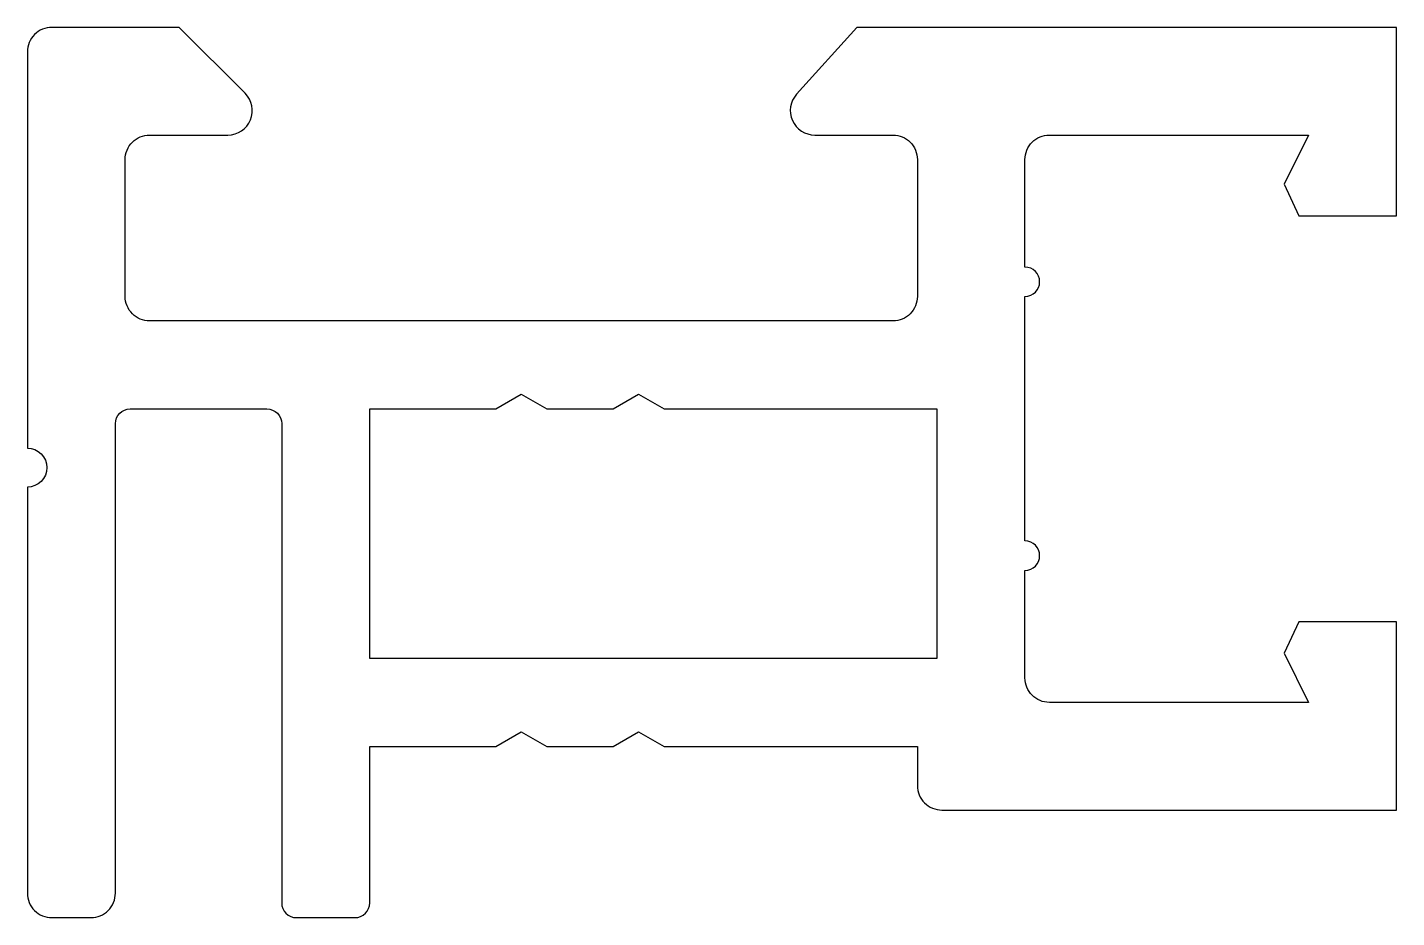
# Model space of a CAD drawing. Extents: x 413.1 to 441.1, y 657.8 to 676.
import ezdxf

# ---------------------------------------------------------------- set-up
doc = ezdxf.new("R2010")
doc.units = 0
doc.layers.get('0').update_dxf_attribs({"linetype": 'CONTINUOUS'})

msp = doc.modelspace()

# ---------------------------------------------------------------- linework, layer by layer
at = {"color": 7, "linetype": 'CONTINUOUS', "flags": 128}
msp.add_lwpolyline([(417.551, 674.65), (416.204, 675.996), (413.597, 675.996, 0.414214), (413.097, 675.496), (413.097, 667.396, -1), (413.097, 666.596), (413.097, 658.296, 0.414214), (413.597, 657.796), (414.397, 657.796, 0.414214), (414.897, 658.296), (414.897, 667.896, -0.414214), (415.197, 668.196), (417.997, 668.196, -0.414214), (418.297, 667.896), (418.297, 658.096, 0.414214), (418.597, 657.796), (419.797, 657.796, 0.414214), (420.097, 658.096), (420.097, 661.296), (422.677, 661.296), (423.197, 661.596), (423.717, 661.296), (425.077, 661.296), (425.597, 661.596), (426.117, 661.296), (431.297, 661.296), (431.297, 660.496, 0.414214), (431.797, 659.996), (441.097, 659.996), (441.097, 663.846), (439.097, 663.846), (438.797, 663.203), (439.297, 662.196), (433.997, 662.196, -0.414214), (433.497, 662.696), (433.497, 664.896, 1), (433.497, 665.496), (433.497, 670.496, 1), (433.497, 671.096), (433.497, 673.296, -0.414214), (433.997, 673.796), (439.297, 673.796), (438.797, 672.79), (439.097, 672.146), (441.097, 672.146), (441.097, 675.996), (430.057, 675.996), (428.826, 674.631, 0.649715), (429.197, 673.796), (430.797, 673.796, -0.414214), (431.297, 673.296), (431.297, 670.496, -0.414214), (430.797, 669.996), (415.597, 669.996, -0.414214), (415.097, 670.496), (415.097, 673.296, -0.414214), (415.597, 673.796), (417.197, 673.796, 0.668179), (417.551, 674.65)], format="xyb", dxfattribs=at)
msp.add_lwpolyline([(423.197, 668.496), (423.717, 668.196), (425.077, 668.196), (425.597, 668.496), (426.117, 668.196), (431.697, 668.196), (431.697, 663.096), (420.097, 663.096), (420.097, 668.196), (422.677, 668.196)], close=True, dxfattribs=at)

doc.saveas('drawing.dxf')
